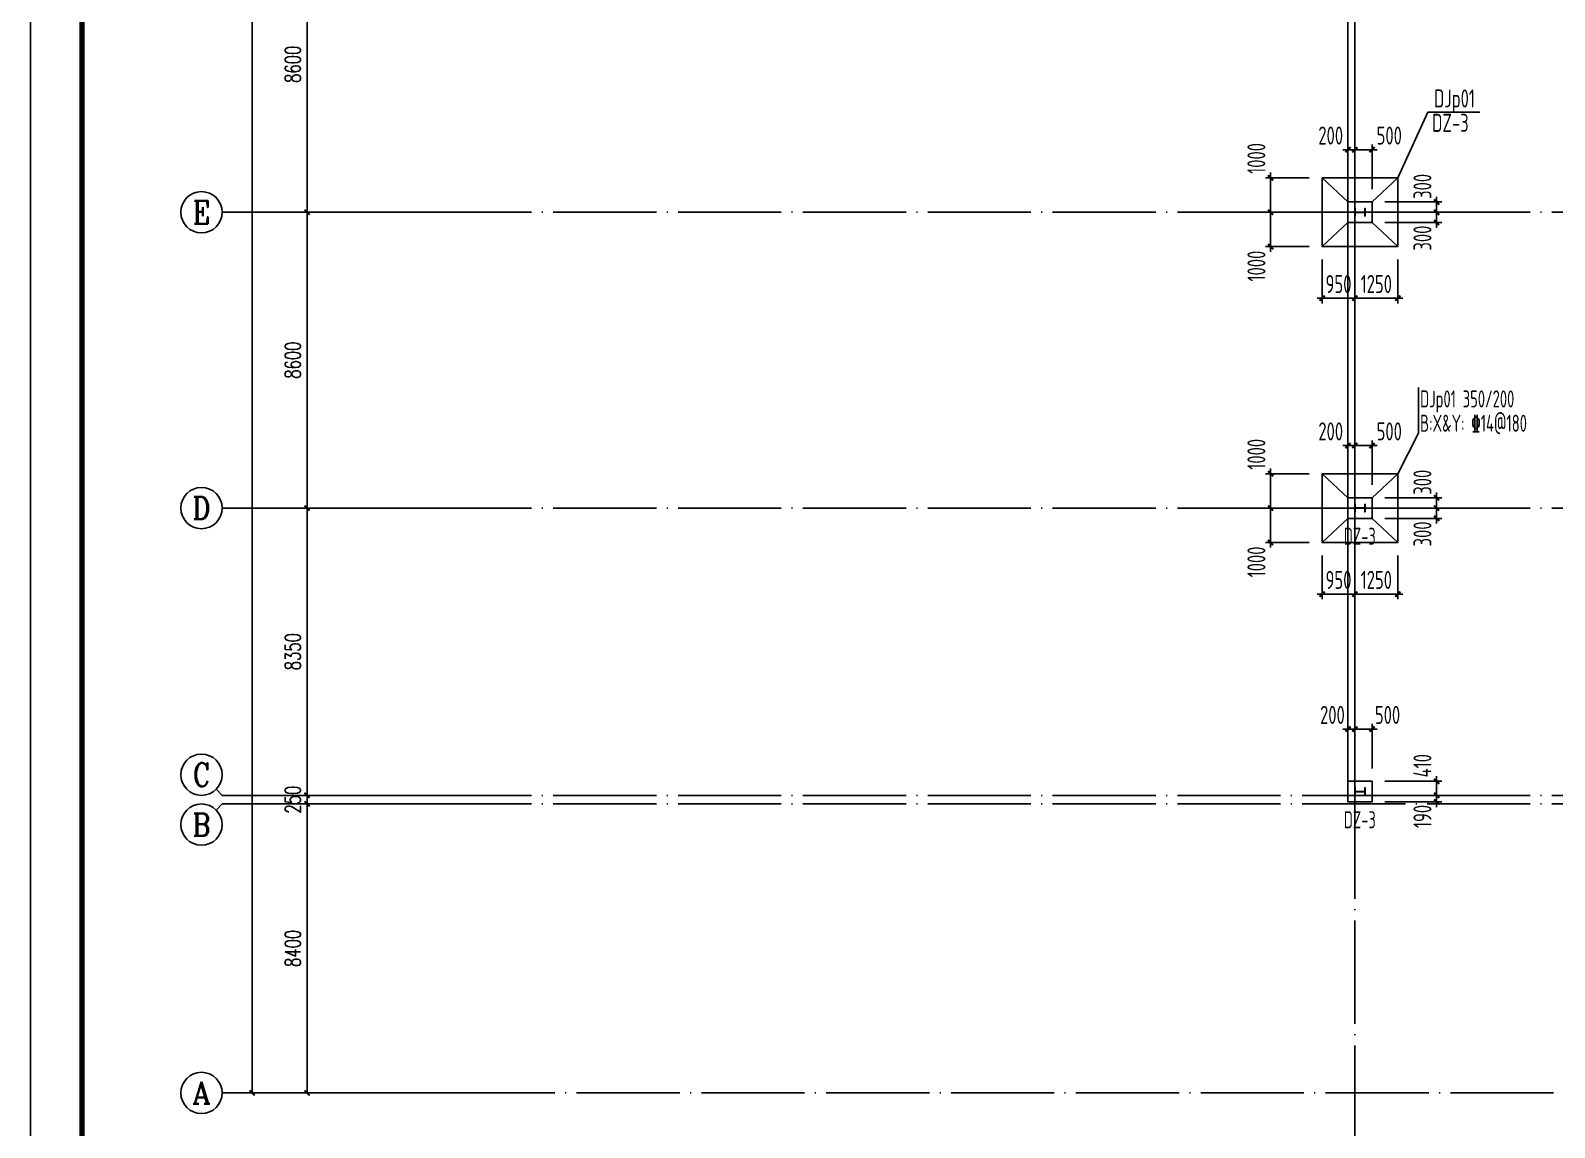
# Model space of a CAD drawing. Extents: x 899043 to 2598688, y -137197 to 211789.
# Drawn here: x 1104294 to 1148615, y 37946 to 69834 of the extents above; entities that cross this region are included whole.
import ezdxf
from ezdxf.enums import TextEntityAlignment as Align

# ---------------------------------------------------------------- set-up
doc = ezdxf.new("R2010")
doc.units = 0
doc.header["$LTSCALE"] = 1500
doc.header["$MEASUREMENT"] = 0
doc.linetypes.add('DOTE', pattern=[2.42, 2, -0.2, 0.02, -0.2])
for name, color, linetype in [('00-tk', 151, 'Continuous'), ('AXIS', 3, 'Continuous'), ('AXIS_TEXT', 7, 'Continuous'), ('BASE', 7, 'Continuous'), ('BASE_DIM', 3, 'Continuous'), ('BASE_NUM', 7, 'Continuous'), ('BASE_TEXT', 7, 'Continuous'), ('DIM', 3, 'Continuous'), ('M_Prof', 2, 'Continuous'), ('TEXT', 7, 'Continuous')]:
    doc.layers.add(name, color=color, linetype=linetype)
doc.layers.add('钢板标注', color=9, linetype='Continuous', lineweight=18)
doc.styles.add('_TCH_AXIS', font='COMPLEX', dxfattribs={"bigfont": 'GBCBIG'})
doc.styles.add('_TCH_DIM_T3', font='SIMPLEX', dxfattribs={"width": 0.705882, "bigfont": 'GBCBIG'})
doc.styles.add('COMPLEX', font='COMPLEX')
doc.styles.add('H360', font='Tssdeng.shx', dxfattribs={"width": 0.65, "height": 360, "bigfont": 'tssdchn.shx'})
doc.styles.add('TSSD_Dimension', font='Tssdeng.shx', dxfattribs={"width": 0.7, "bigfont": 'hztxt.shx'})
doc.styles.add('TSSD_Label', font='Tssdeng.shx', dxfattribs={"width": 0.7, "bigfont": 'hztxt.shx'})
doc.dimstyles.new('_TCH_ARCH&&150', dxfattribs={"dimtxt": 446.25, "dimasz": 150, "dimexe": 375, "dimexo": 450, "dimgap": 189.375, "dimtad": 1, "dimdec": 0, "dimzin": 0, "dimdsep": 46, "dimtxsty": '_TCH_DIM_T3', "dimblk": 'ARCHTICK', "dimcen": 0.09, "dimclrt": 7, "dimazin": 2, "dimtfac": 1, "dimtdec": 0, "dimtix": 1, "dimtmove": 2, "dimatfit": 3, "dimfxl": 0, "dimtolj": 1, "dimtzin": 0, "dimarcsym": 0})
doc.dimstyles.new('TSSD_150_150', dxfattribs={"dimtxt": 525, "dimasz": 150, "dimexe": 150, "dimexo": 375, "dimgap": 150, "dimtad": 1, "dimdec": 0, "dimzin": 0, "dimdsep": 46, "dimtxsty": 'TSSD_Dimension', "dimblk": 'ARCHTICK', "dimblk1": 'ARCHTICK', "dimblk2": 'ARCHTICK', "dimcen": 0, "dimdle": 150, "dimclrt": 7, "dimadec": 0, "dimazin": 0, "dimtfac": 1, "dimtdec": 0, "dimtix": 1, "dimtmove": 2, "dimatfit": 3, "dimfxl": 0, "dimtolj": 1, "dimtzin": 0, "dimarcsym": 0})

# ---------------------------------------------------------------- blocks, each defined once
blk = doc.blocks.new('_ArchTick')
at = {"color": 0, "linetype": 'ByBlock', "const_width": 0.4}
blk.add_lwpolyline([(-0.5, -0.5), (0.5, 0.5)], dxfattribs=at)
blk = doc.blocks.new('*D230')
at = {"layer": 'AXIS', "color": 0, "lineweight": -2}
for p, q in [((1137909, -154877), (1132984, -154877)), ((1133359, -163277), (1133359, -154877)), ((1137909, -163277), (1132984, -163277))]:
    blk.add_line(p, q, dxfattribs=at)
at = {"layer": 'Defpoints', "color": 0}
for p in [(1133359, -154877), (1138359, -154877), (1138359, -163277)]:
    blk.add_point(p, dxfattribs=at)
at = {"layer": 'AXIS', "color": 0, "lineweight": -2, "xscale": 150, "yscale": 150, "zscale": 150}
for p, rotation in [((1133359, -154877), 90), ((1133359, -163277), 270)]:
    blk.add_blockref('_ArchTick', p, dxfattribs=dict(at, rotation=rotation))
at = {"layer": 'AXIS', "color": 7, "insert": (1132946, -159077), "char_height": 446.2, "attachment_point": 5, "rotation": 90, "style": '_TCH_DIM_T3'}
blk.add_mtext('\\A1;8400', dxfattribs=at)
blk = doc.blocks.new('*D231')
at = {"layer": 'AXIS', "color": 0, "lineweight": -2}
for p, q in [((1137909, -154627), (1132984, -154627)), ((1133359, -154627), (1133359, -154477)), ((1133359, -154877), (1133359, -154627)), ((1137909, -154877), (1132984, -154877)), ((1133359, -154877), (1133359, -155027))]:
    blk.add_line(p, q, dxfattribs=at)
at = {"layer": 'Defpoints', "color": 0}
for p in [(1133359, -154627), (1138359, -154627), (1138359, -154877)]:
    blk.add_point(p, dxfattribs=at)
at = {"layer": 'AXIS', "color": 0, "lineweight": -2, "xscale": 150, "yscale": 150, "zscale": 150}
for p, rotation in [((1133359, -154627), 270), ((1133359, -154877), 90)]:
    blk.add_blockref('_ArchTick', p, dxfattribs=dict(at, rotation=rotation))
at = {"layer": 'AXIS', "color": 7, "insert": (1132946, -154752), "char_height": 446.2, "attachment_point": 5, "rotation": 90, "style": '_TCH_DIM_T3'}
blk.add_mtext('\\A1;250', dxfattribs=at)
blk = doc.blocks.new('*D232')
at = {"layer": 'AXIS', "color": 0, "lineweight": -2}
for p, q in [((1137909, -146277), (1132984, -146277)), ((1133359, -154627), (1133359, -146277)), ((1137909, -154627), (1132984, -154627))]:
    blk.add_line(p, q, dxfattribs=at)
at = {"layer": 'Defpoints', "color": 0}
for p in [(1133359, -146277), (1138359, -146277), (1138359, -154627)]:
    blk.add_point(p, dxfattribs=at)
at = {"layer": 'AXIS', "color": 0, "lineweight": -2, "xscale": 150, "yscale": 150, "zscale": 150}
for p, rotation in [((1133359, -146277), 90), ((1133359, -154627), 270)]:
    blk.add_blockref('_ArchTick', p, dxfattribs=dict(at, rotation=rotation))
at = {"layer": 'AXIS', "color": 7, "insert": (1132946, -150452), "char_height": 446.2, "attachment_point": 5, "rotation": 90, "style": '_TCH_DIM_T3'}
blk.add_mtext('\\A1;8350', dxfattribs=at)
blk = doc.blocks.new('*D233')
at = {"layer": 'AXIS', "color": 0, "lineweight": -2}
for p, q in [((1137909, -137677), (1132984, -137677)), ((1133359, -146277), (1133359, -137677)), ((1137909, -146277), (1132984, -146277))]:
    blk.add_line(p, q, dxfattribs=at)
at = {"layer": 'Defpoints', "color": 0}
for p in [(1133359, -137677), (1138359, -137677), (1138359, -146277)]:
    blk.add_point(p, dxfattribs=at)
at = {"layer": 'AXIS', "color": 0, "lineweight": -2, "xscale": 150, "yscale": 150, "zscale": 150}
for p, rotation in [((1133359, -137677), 90), ((1133359, -146277), 270)]:
    blk.add_blockref('_ArchTick', p, dxfattribs=dict(at, rotation=rotation))
at = {"layer": 'AXIS', "color": 7, "insert": (1132946, -141977), "char_height": 446.2, "attachment_point": 5, "rotation": 90, "style": '_TCH_DIM_T3'}
blk.add_mtext('\\A1;8600', dxfattribs=at)
blk = doc.blocks.new('*D234')
at = {"layer": 'AXIS', "color": 0, "lineweight": -2}
for p, q in [((1137909, -129077), (1132984, -129077)), ((1133359, -137677), (1133359, -129077)), ((1137909, -137677), (1132984, -137677))]:
    blk.add_line(p, q, dxfattribs=at)
at = {"layer": 'Defpoints', "color": 0}
for p in [(1133359, -129077), (1138359, -129077), (1138359, -137677)]:
    blk.add_point(p, dxfattribs=at)
at = {"layer": 'AXIS', "color": 0, "lineweight": -2, "xscale": 150, "yscale": 150, "zscale": 150}
for p, rotation in [((1133359, -129077), 90), ((1133359, -137677), 270)]:
    blk.add_blockref('_ArchTick', p, dxfattribs=dict(at, rotation=rotation))
at = {"layer": 'AXIS', "color": 7, "insert": (1132946, -133377), "char_height": 446.2, "attachment_point": 5, "rotation": 90, "style": '_TCH_DIM_T3'}
blk.add_mtext('\\A1;8600', dxfattribs=at)
blk = doc.blocks.new('*D207')
at = {"layer": 'AXIS', "color": 0, "lineweight": -2}
for p, q in [((1137909, -43877), (1131384, -43877)), ((1131759, -163277), (1131759, -43877)), ((1137909, -163277), (1131384, -163277))]:
    blk.add_line(p, q, dxfattribs=at)
at = {"layer": 'Defpoints', "color": 0}
for p in [(1131759, -43877), (1138359, -43877), (1138359, -163277)]:
    blk.add_point(p, dxfattribs=at)
at = {"layer": 'AXIS', "color": 0, "lineweight": -2, "xscale": 150, "yscale": 150, "zscale": 150}
for p, rotation in [((1131759, -43877), 90), ((1131759, -163277), 270)]:
    blk.add_blockref('_ArchTick', p, dxfattribs=dict(at, rotation=rotation))
at = {"layer": 'AXIS', "color": 7, "insert": (1131346, -103577), "char_height": 446.2, "attachment_point": 5, "rotation": 90, "style": '_TCH_DIM_T3'}
blk.add_mtext('\\A1;119400', dxfattribs=at)
blk = doc.blocks.new('_AXISO')
blk.add_circle((0, 0), 0.5)
at = {"layer": 'AXIS_TEXT', "style": 'COMPLEX', "width": 1.041667}
blk.add_attdef('A', text='', height=0.56, dxfattribs=at).set_placement((-0.25, -0.28), (0.25, -0.28), align=Align.FIT)
blk = doc.blocks.new('A$C0BB32EA6')
at = {"layer": 'M_Prof'}
for points in [[(22300, -93910), (22300, -93690), (22290, -93690), (22290, -93796), (22010, -93796), (22010, -93690), (22000, -93690), (22000, -93910), (22010, -93910), (22010, -93804), (22290, -93804), (22290, -93910)], [(22300, -102510), (22300, -102290), (22290, -102290), (22290, -102396), (22010, -102396), (22010, -102290), (22000, -102290), (22000, -102510), (22010, -102510), (22010, -102404), (22290, -102404), (22290, -102510)], [(22300, -110750), (22300, -110530), (22290, -110530), (22290, -110636), (22010, -110636), (22010, -110530), (22000, -110530), (22000, -110750), (22010, -110750), (22010, -110644), (22290, -110644), (22290, -110750)]]:
    blk.add_lwpolyline(points, close=True, dxfattribs=at)
blk = doc.blocks.new('A$C2EA612DB')
at = {"layer": 'M_Prof'}
blk.add_blockref('A$C0BB32EA6', (-54000, 110765), dxfattribs=at)
blk = doc.blocks.new('*D1647')
at = {"layer": 'BASE_DIM', "color": 0, "lineweight": -2}
for p, q in [((1141858, 63176), (1141858, 61901)), ((1142808, 63176), (1142808, 61901)), ((1141858, 62051), (1141708, 62051)), ((1141858, 62051), (1142808, 62051)), ((1142808, 62051), (1142958, 62051))]:
    blk.add_line(p, q, dxfattribs=at)
at = {"layer": 'Defpoints', "color": 0}
for p in [(1141858, 63551), (1142808, 63551), (1142808, 62051)]:
    blk.add_point(p, dxfattribs=at)
at = {"layer": 'BASE_DIM', "color": 0, "lineweight": -2, "xscale": 150, "yscale": 150, "zscale": 150}
blk.add_blockref('_ArchTick', (1141858, 62051), dxfattribs=at)
at = {"layer": 'BASE_DIM', "color": 0, "lineweight": -2, "xscale": 150, "yscale": 150, "zscale": 150, "rotation": 180}
blk.add_blockref('_ArchTick', (1142808, 62051), dxfattribs=at)
at = {"layer": 'BASE_DIM', "color": 7, "insert": (1142333, 62463), "char_height": 525, "attachment_point": 5, "style": 'TSSD_Dimension'}
blk.add_mtext('\\A1;950', dxfattribs=at)
blk = doc.blocks.new('*D1648')
at = {"layer": 'BASE_DIM', "color": 0, "lineweight": -2}
for p, q in [((1142808, 63176), (1142808, 61901)), ((1144058, 63176), (1144058, 61901)), ((1142808, 62051), (1142658, 62051)), ((1142808, 62051), (1144058, 62051)), ((1144058, 62051), (1144208, 62051))]:
    blk.add_line(p, q, dxfattribs=at)
at = {"layer": 'Defpoints', "color": 0}
for p in [(1142808, 63551), (1144058, 63551), (1144058, 62051)]:
    blk.add_point(p, dxfattribs=at)
at = {"layer": 'BASE_DIM', "color": 0, "lineweight": -2, "xscale": 150, "yscale": 150, "zscale": 150}
blk.add_blockref('_ArchTick', (1142808, 62051), dxfattribs=at)
at = {"layer": 'BASE_DIM', "color": 0, "lineweight": -2, "xscale": 150, "yscale": 150, "zscale": 150, "rotation": 180}
blk.add_blockref('_ArchTick', (1144058, 62051), dxfattribs=at)
at = {"layer": 'BASE_DIM', "color": 7, "insert": (1143433, 62463), "char_height": 525, "attachment_point": 5, "style": 'TSSD_Dimension'}
blk.add_mtext('\\A1;1250', dxfattribs=at)
blk = doc.blocks.new('*D1649')
at = {"layer": 'BASE_DIM', "color": 0, "lineweight": -2}
for p, q in [((1140358, 65701), (1140358, 64401)), ((1141483, 65551), (1140208, 65551)), ((1141483, 64551), (1140208, 64551))]:
    blk.add_line(p, q, dxfattribs=at)
at = {"layer": 'Defpoints', "color": 0}
for p in [(1141858, 65551), (1140358, 64551), (1141858, 64551)]:
    blk.add_point(p, dxfattribs=at)
at = {"layer": 'BASE_DIM', "color": 0, "lineweight": -2, "xscale": 150, "yscale": 150, "zscale": 150}
for p, rotation in [((1140358, 65551), 90), ((1140358, 64551), 270)]:
    blk.add_blockref('_ArchTick', p, dxfattribs=dict(at, rotation=rotation))
at = {"layer": 'BASE_DIM', "color": 7, "insert": (1139945, 66115), "char_height": 525, "attachment_point": 5, "rotation": 90, "style": 'TSSD_Dimension'}
blk.add_mtext('\\A1;1000', dxfattribs=at)
blk = doc.blocks.new('*D1650')
at = {"layer": 'BASE_DIM', "color": 0, "lineweight": -2}
for p, q in [((1141483, 64551), (1140208, 64551)), ((1140358, 64701), (1140358, 63401)), ((1141483, 63551), (1140208, 63551))]:
    blk.add_line(p, q, dxfattribs=at)
at = {"layer": 'Defpoints', "color": 0}
for p in [(1141858, 64551), (1140358, 63551), (1141858, 63551)]:
    blk.add_point(p, dxfattribs=at)
at = {"layer": 'BASE_DIM', "color": 0, "lineweight": -2, "xscale": 150, "yscale": 150, "zscale": 150}
for p, rotation in [((1140358, 64551), 90), ((1140358, 63551), 270)]:
    blk.add_blockref('_ArchTick', p, dxfattribs=dict(at, rotation=rotation))
at = {"layer": 'BASE_DIM', "color": 7, "insert": (1139945, 62986), "char_height": 525, "attachment_point": 5, "rotation": 90, "style": 'TSSD_Dimension'}
blk.add_mtext('\\A1;1000', dxfattribs=at)
blk = doc.blocks.new('*D1651')
at = {"layer": 'Defpoints', "color": 0}
for p in [(1142808, 66368), (1142608, 64851), (1142808, 64851)]:
    blk.add_point(p, dxfattribs=at)
at = {"layer": 'DIM', "color": 0, "lineweight": -2}
for p, q in [((1142608, 65226), (1142608, 66518)), ((1142808, 65226), (1142808, 66518)), ((1142608, 66368), (1142458, 66368)), ((1142608, 66368), (1142808, 66368)), ((1142808, 66368), (1142958, 66368))]:
    blk.add_line(p, q, dxfattribs=at)
at = {"layer": 'DIM', "color": 0, "lineweight": -2, "xscale": 150, "yscale": 150, "zscale": 150}
blk.add_blockref('_ArchTick', (1142608, 66368), dxfattribs=at)
at = {"layer": 'DIM', "color": 0, "lineweight": -2, "xscale": 150, "yscale": 150, "zscale": 150, "rotation": 180}
blk.add_blockref('_ArchTick', (1142808, 66368), dxfattribs=at)
at = {"layer": 'DIM', "color": 7, "insert": (1142106, 66780), "char_height": 525, "attachment_point": 5, "style": 'TSSD_Dimension'}
blk.add_mtext('\\A1;200', dxfattribs=at)
blk = doc.blocks.new('*D1652')
at = {"layer": 'Defpoints', "color": 0}
for p in [(1143308, 66368), (1142808, 64851), (1143308, 64851)]:
    blk.add_point(p, dxfattribs=at)
at = {"layer": 'DIM', "color": 0, "lineweight": -2}
for p, q in [((1142808, 65226), (1142808, 66518)), ((1143308, 65226), (1143308, 66518)), ((1142658, 66368), (1143458, 66368))]:
    blk.add_line(p, q, dxfattribs=at)
at = {"layer": 'DIM', "color": 0, "lineweight": -2, "xscale": 150, "yscale": 150, "zscale": 150, "rotation": 180}
blk.add_blockref('_ArchTick', (1142808, 66368), dxfattribs=at)
at = {"layer": 'DIM', "color": 0, "lineweight": -2, "xscale": 150, "yscale": 150, "zscale": 150}
blk.add_blockref('_ArchTick', (1143308, 66368), dxfattribs=at)
at = {"layer": 'DIM', "color": 7, "insert": (1143809, 66780), "char_height": 525, "attachment_point": 5, "style": 'TSSD_Dimension'}
blk.add_mtext('\\A1;500', dxfattribs=at)
blk = doc.blocks.new('*D1653')
at = {"layer": 'Defpoints', "color": 0}
for p in [(1143308, 64851), (1143308, 64551), (1145186, 64551)]:
    blk.add_point(p, dxfattribs=at)
at = {"layer": 'DIM', "color": 0, "lineweight": -2}
for p, q in [((1143683, 64851), (1145336, 64851)), ((1145186, 65001), (1145186, 64401)), ((1143683, 64551), (1145336, 64551))]:
    blk.add_line(p, q, dxfattribs=at)
at = {"layer": 'DIM', "color": 0, "lineweight": -2, "xscale": 150, "yscale": 150, "zscale": 150}
for p, rotation in [((1145186, 64851), 90), ((1145186, 64551), 270)]:
    blk.add_blockref('_ArchTick', p, dxfattribs=dict(at, rotation=rotation))
at = {"layer": 'DIM', "color": 7, "insert": (1144774, 65302), "char_height": 525, "attachment_point": 5, "rotation": 90, "style": 'TSSD_Dimension'}
blk.add_mtext('\\A1;300', dxfattribs=at)
blk = doc.blocks.new('*D1654')
at = {"layer": 'Defpoints', "color": 0}
for p in [(1143308, 64551), (1143308, 64251), (1145186, 64251)]:
    blk.add_point(p, dxfattribs=at)
at = {"layer": 'DIM', "color": 0, "lineweight": -2}
for p, q in [((1143683, 64551), (1145336, 64551)), ((1145186, 64701), (1145186, 64101)), ((1143683, 64251), (1145336, 64251))]:
    blk.add_line(p, q, dxfattribs=at)
at = {"layer": 'DIM', "color": 0, "lineweight": -2, "xscale": 150, "yscale": 150, "zscale": 150}
for p, rotation in [((1145186, 64551), 90), ((1145186, 64251), 270)]:
    blk.add_blockref('_ArchTick', p, dxfattribs=dict(at, rotation=rotation))
at = {"layer": 'DIM', "color": 7, "insert": (1144774, 63799), "char_height": 525, "attachment_point": 5, "rotation": 90, "style": 'TSSD_Dimension'}
blk.add_mtext('\\A1;300', dxfattribs=at)
blk = doc.blocks.new('A$C16496DF1')
at = {"layer": '00-tk'}
blk.add_line((176850, 1500), (3750, 1500), dxfattribs=at)
at = {"layer": '00-tk', "linetype": 'Continuous'}
blk.add_line((178350, 0), (0, 0), dxfattribs=at)
at = {"layer": '00-tk', "const_width": 150}
blk.add_lwpolyline([(3750, 124650), (176850, 124650), (176850, 1500), (3750, 1500)], close=True, dxfattribs=at)
blk = doc.blocks.new('*D1761')
at = {"layer": 'BASE_DIM', "color": 0, "lineweight": -2}
for p, q in [((1141858, 63176), (1141858, 61901)), ((1142808, 63176), (1142808, 61901)), ((1141858, 62051), (1141708, 62051)), ((1141858, 62051), (1142808, 62051)), ((1142808, 62051), (1142958, 62051))]:
    blk.add_line(p, q, dxfattribs=at)
at = {"layer": 'Defpoints', "color": 0}
for p in [(1141858, 63551), (1142808, 63551), (1142808, 62051)]:
    blk.add_point(p, dxfattribs=at)
at = {"layer": 'BASE_DIM', "color": 0, "lineweight": -2, "xscale": 150, "yscale": 150, "zscale": 150}
blk.add_blockref('_ArchTick', (1141858, 62051), dxfattribs=at)
at = {"layer": 'BASE_DIM', "color": 0, "lineweight": -2, "xscale": 150, "yscale": 150, "zscale": 150, "rotation": 180}
blk.add_blockref('_ArchTick', (1142808, 62051), dxfattribs=at)
at = {"layer": 'BASE_DIM', "color": 7, "insert": (1142333, 62463), "char_height": 525, "attachment_point": 5, "style": 'TSSD_Dimension'}
blk.add_mtext('\\A1;950', dxfattribs=at)
blk = doc.blocks.new('*D1762')
at = {"layer": 'BASE_DIM', "color": 0, "lineweight": -2}
for p, q in [((1142808, 63176), (1142808, 61901)), ((1144058, 63176), (1144058, 61901)), ((1142808, 62051), (1142658, 62051)), ((1142808, 62051), (1144058, 62051)), ((1144058, 62051), (1144208, 62051))]:
    blk.add_line(p, q, dxfattribs=at)
at = {"layer": 'Defpoints', "color": 0}
for p in [(1142808, 63551), (1144058, 63551), (1144058, 62051)]:
    blk.add_point(p, dxfattribs=at)
at = {"layer": 'BASE_DIM', "color": 0, "lineweight": -2, "xscale": 150, "yscale": 150, "zscale": 150}
blk.add_blockref('_ArchTick', (1142808, 62051), dxfattribs=at)
at = {"layer": 'BASE_DIM', "color": 0, "lineweight": -2, "xscale": 150, "yscale": 150, "zscale": 150, "rotation": 180}
blk.add_blockref('_ArchTick', (1144058, 62051), dxfattribs=at)
at = {"layer": 'BASE_DIM', "color": 7, "insert": (1143433, 62463), "char_height": 525, "attachment_point": 5, "style": 'TSSD_Dimension'}
blk.add_mtext('\\A1;1250', dxfattribs=at)
blk = doc.blocks.new('*D1763')
at = {"layer": 'BASE_DIM', "color": 0, "lineweight": -2}
for p, q in [((1140358, 65701), (1140358, 64401)), ((1141483, 65551), (1140208, 65551)), ((1141483, 64551), (1140208, 64551))]:
    blk.add_line(p, q, dxfattribs=at)
at = {"layer": 'Defpoints', "color": 0}
for p in [(1141858, 65551), (1140358, 64551), (1141858, 64551)]:
    blk.add_point(p, dxfattribs=at)
at = {"layer": 'BASE_DIM', "color": 0, "lineweight": -2, "xscale": 150, "yscale": 150, "zscale": 150}
for p, rotation in [((1140358, 65551), 90), ((1140358, 64551), 270)]:
    blk.add_blockref('_ArchTick', p, dxfattribs=dict(at, rotation=rotation))
at = {"layer": 'BASE_DIM', "color": 7, "insert": (1139945, 66115), "char_height": 525, "attachment_point": 5, "rotation": 90, "style": 'TSSD_Dimension'}
blk.add_mtext('\\A1;1000', dxfattribs=at)
blk = doc.blocks.new('*D1764')
at = {"layer": 'BASE_DIM', "color": 0, "lineweight": -2}
for p, q in [((1141483, 64551), (1140208, 64551)), ((1140358, 64701), (1140358, 63401)), ((1141483, 63551), (1140208, 63551))]:
    blk.add_line(p, q, dxfattribs=at)
at = {"layer": 'Defpoints', "color": 0}
for p in [(1141858, 64551), (1140358, 63551), (1141858, 63551)]:
    blk.add_point(p, dxfattribs=at)
at = {"layer": 'BASE_DIM', "color": 0, "lineweight": -2, "xscale": 150, "yscale": 150, "zscale": 150}
for p, rotation in [((1140358, 64551), 90), ((1140358, 63551), 270)]:
    blk.add_blockref('_ArchTick', p, dxfattribs=dict(at, rotation=rotation))
at = {"layer": 'BASE_DIM', "color": 7, "insert": (1139945, 62986), "char_height": 525, "attachment_point": 5, "rotation": 90, "style": 'TSSD_Dimension'}
blk.add_mtext('\\A1;1000', dxfattribs=at)
blk = doc.blocks.new('*D1765')
at = {"layer": 'Defpoints', "color": 0}
for p in [(1142808, 66368), (1142608, 64851), (1142808, 64851)]:
    blk.add_point(p, dxfattribs=at)
at = {"layer": 'DIM', "color": 0, "lineweight": -2}
for p, q in [((1142608, 65226), (1142608, 66518)), ((1142808, 65226), (1142808, 66518)), ((1142608, 66368), (1142458, 66368)), ((1142608, 66368), (1142808, 66368)), ((1142808, 66368), (1142958, 66368))]:
    blk.add_line(p, q, dxfattribs=at)
at = {"layer": 'DIM', "color": 0, "lineweight": -2, "xscale": 150, "yscale": 150, "zscale": 150}
blk.add_blockref('_ArchTick', (1142608, 66368), dxfattribs=at)
at = {"layer": 'DIM', "color": 0, "lineweight": -2, "xscale": 150, "yscale": 150, "zscale": 150, "rotation": 180}
blk.add_blockref('_ArchTick', (1142808, 66368), dxfattribs=at)
at = {"layer": 'DIM', "color": 7, "insert": (1142106, 66780), "char_height": 525, "attachment_point": 5, "style": 'TSSD_Dimension'}
blk.add_mtext('\\A1;200', dxfattribs=at)
blk = doc.blocks.new('*D1766')
at = {"layer": 'Defpoints', "color": 0}
for p in [(1143308, 66368), (1142808, 64851), (1143308, 64851)]:
    blk.add_point(p, dxfattribs=at)
at = {"layer": 'DIM', "color": 0, "lineweight": -2}
for p, q in [((1142808, 65226), (1142808, 66518)), ((1143308, 65226), (1143308, 66518)), ((1142658, 66368), (1143458, 66368))]:
    blk.add_line(p, q, dxfattribs=at)
at = {"layer": 'DIM', "color": 0, "lineweight": -2, "xscale": 150, "yscale": 150, "zscale": 150, "rotation": 180}
blk.add_blockref('_ArchTick', (1142808, 66368), dxfattribs=at)
at = {"layer": 'DIM', "color": 0, "lineweight": -2, "xscale": 150, "yscale": 150, "zscale": 150}
blk.add_blockref('_ArchTick', (1143308, 66368), dxfattribs=at)
at = {"layer": 'DIM', "color": 7, "insert": (1143809, 66780), "char_height": 525, "attachment_point": 5, "style": 'TSSD_Dimension'}
blk.add_mtext('\\A1;500', dxfattribs=at)
blk = doc.blocks.new('*D1767')
at = {"layer": 'Defpoints', "color": 0}
for p in [(1143308, 64851), (1143308, 64551), (1145186, 64551)]:
    blk.add_point(p, dxfattribs=at)
at = {"layer": 'DIM', "color": 0, "lineweight": -2}
for p, q in [((1143683, 64851), (1145336, 64851)), ((1145186, 65001), (1145186, 64401)), ((1143683, 64551), (1145336, 64551))]:
    blk.add_line(p, q, dxfattribs=at)
at = {"layer": 'DIM', "color": 0, "lineweight": -2, "xscale": 150, "yscale": 150, "zscale": 150}
for p, rotation in [((1145186, 64851), 90), ((1145186, 64551), 270)]:
    blk.add_blockref('_ArchTick', p, dxfattribs=dict(at, rotation=rotation))
at = {"layer": 'DIM', "color": 7, "insert": (1144774, 65302), "char_height": 525, "attachment_point": 5, "rotation": 90, "style": 'TSSD_Dimension'}
blk.add_mtext('\\A1;300', dxfattribs=at)
blk = doc.blocks.new('*D1768')
at = {"layer": 'Defpoints', "color": 0}
for p in [(1143308, 64551), (1143308, 64251), (1145186, 64251)]:
    blk.add_point(p, dxfattribs=at)
at = {"layer": 'DIM', "color": 0, "lineweight": -2}
for p, q in [((1143683, 64551), (1145336, 64551)), ((1145186, 64701), (1145186, 64101)), ((1143683, 64251), (1145336, 64251))]:
    blk.add_line(p, q, dxfattribs=at)
at = {"layer": 'DIM', "color": 0, "lineweight": -2, "xscale": 150, "yscale": 150, "zscale": 150}
for p, rotation in [((1145186, 64551), 90), ((1145186, 64251), 270)]:
    blk.add_blockref('_ArchTick', p, dxfattribs=dict(at, rotation=rotation))
at = {"layer": 'DIM', "color": 7, "insert": (1144774, 63799), "char_height": 525, "attachment_point": 5, "rotation": 90, "style": 'TSSD_Dimension'}
blk.add_mtext('\\A1;300', dxfattribs=at)
blk = doc.blocks.new('*D1777')
at = {"layer": 'BASE_DIM', "color": 0, "lineweight": -2}
for p, q in [((1141858, 54576), (1141858, 53301)), ((1142808, 54576), (1142808, 53301)), ((1141858, 53451), (1141708, 53451)), ((1141858, 53451), (1142808, 53451)), ((1142808, 53451), (1142958, 53451))]:
    blk.add_line(p, q, dxfattribs=at)
at = {"layer": 'Defpoints', "color": 0}
for p in [(1141858, 54951), (1142808, 54951), (1142808, 53451)]:
    blk.add_point(p, dxfattribs=at)
at = {"layer": 'BASE_DIM', "color": 0, "lineweight": -2, "xscale": 150, "yscale": 150, "zscale": 150}
blk.add_blockref('_ArchTick', (1141858, 53451), dxfattribs=at)
at = {"layer": 'BASE_DIM', "color": 0, "lineweight": -2, "xscale": 150, "yscale": 150, "zscale": 150, "rotation": 180}
blk.add_blockref('_ArchTick', (1142808, 53451), dxfattribs=at)
at = {"layer": 'BASE_DIM', "color": 7, "insert": (1142333, 53863), "char_height": 525, "attachment_point": 5, "style": 'TSSD_Dimension'}
blk.add_mtext('\\A1;950', dxfattribs=at)
blk = doc.blocks.new('*D1778')
at = {"layer": 'BASE_DIM', "color": 0, "lineweight": -2}
for p, q in [((1142808, 54576), (1142808, 53301)), ((1144058, 54576), (1144058, 53301)), ((1142808, 53451), (1142658, 53451)), ((1142808, 53451), (1144058, 53451)), ((1144058, 53451), (1144208, 53451))]:
    blk.add_line(p, q, dxfattribs=at)
at = {"layer": 'Defpoints', "color": 0}
for p in [(1142808, 54951), (1144058, 54951), (1144058, 53451)]:
    blk.add_point(p, dxfattribs=at)
at = {"layer": 'BASE_DIM', "color": 0, "lineweight": -2, "xscale": 150, "yscale": 150, "zscale": 150}
blk.add_blockref('_ArchTick', (1142808, 53451), dxfattribs=at)
at = {"layer": 'BASE_DIM', "color": 0, "lineweight": -2, "xscale": 150, "yscale": 150, "zscale": 150, "rotation": 180}
blk.add_blockref('_ArchTick', (1144058, 53451), dxfattribs=at)
at = {"layer": 'BASE_DIM', "color": 7, "insert": (1143433, 53863), "char_height": 525, "attachment_point": 5, "style": 'TSSD_Dimension'}
blk.add_mtext('\\A1;1250', dxfattribs=at)
blk = doc.blocks.new('*D1779')
at = {"layer": 'BASE_DIM', "color": 0, "lineweight": -2}
for p, q in [((1141483, 56951), (1140208, 56951)), ((1140358, 57101), (1140358, 55801)), ((1141483, 55951), (1140208, 55951))]:
    blk.add_line(p, q, dxfattribs=at)
at = {"layer": 'Defpoints', "color": 0}
for p in [(1141858, 56951), (1140358, 55951), (1141858, 55951)]:
    blk.add_point(p, dxfattribs=at)
at = {"layer": 'BASE_DIM', "color": 0, "lineweight": -2, "xscale": 150, "yscale": 150, "zscale": 150}
for p, rotation in [((1140358, 56951), 90), ((1140358, 55951), 270)]:
    blk.add_blockref('_ArchTick', p, dxfattribs=dict(at, rotation=rotation))
at = {"layer": 'BASE_DIM', "color": 7, "insert": (1139945, 57515), "char_height": 525, "attachment_point": 5, "rotation": 90, "style": 'TSSD_Dimension'}
blk.add_mtext('\\A1;1000', dxfattribs=at)
blk = doc.blocks.new('*D1780')
at = {"layer": 'BASE_DIM', "color": 0, "lineweight": -2}
for p, q in [((1141483, 55951), (1140208, 55951)), ((1140358, 56101), (1140358, 54801)), ((1141483, 54951), (1140208, 54951))]:
    blk.add_line(p, q, dxfattribs=at)
at = {"layer": 'Defpoints', "color": 0}
for p in [(1141858, 55951), (1140358, 54951), (1141858, 54951)]:
    blk.add_point(p, dxfattribs=at)
at = {"layer": 'BASE_DIM', "color": 0, "lineweight": -2, "xscale": 150, "yscale": 150, "zscale": 150}
for p, rotation in [((1140358, 55951), 90), ((1140358, 54951), 270)]:
    blk.add_blockref('_ArchTick', p, dxfattribs=dict(at, rotation=rotation))
at = {"layer": 'BASE_DIM', "color": 7, "insert": (1139945, 54386), "char_height": 525, "attachment_point": 5, "rotation": 90, "style": 'TSSD_Dimension'}
blk.add_mtext('\\A1;1000', dxfattribs=at)
blk = doc.blocks.new('*D1781')
at = {"layer": 'Defpoints', "color": 0}
for p in [(1142808, 57768), (1142608, 56251), (1142808, 56251)]:
    blk.add_point(p, dxfattribs=at)
at = {"layer": 'DIM', "color": 0, "lineweight": -2}
for p, q in [((1142608, 57768), (1142458, 57768)), ((1142608, 56626), (1142608, 57918)), ((1142608, 57768), (1142808, 57768)), ((1142808, 56626), (1142808, 57918)), ((1142808, 57768), (1142958, 57768))]:
    blk.add_line(p, q, dxfattribs=at)
at = {"layer": 'DIM', "color": 0, "lineweight": -2, "xscale": 150, "yscale": 150, "zscale": 150}
blk.add_blockref('_ArchTick', (1142608, 57768), dxfattribs=at)
at = {"layer": 'DIM', "color": 0, "lineweight": -2, "xscale": 150, "yscale": 150, "zscale": 150, "rotation": 180}
blk.add_blockref('_ArchTick', (1142808, 57768), dxfattribs=at)
at = {"layer": 'DIM', "color": 7, "insert": (1142106, 58180), "char_height": 525, "attachment_point": 5, "style": 'TSSD_Dimension'}
blk.add_mtext('\\A1;200', dxfattribs=at)
blk = doc.blocks.new('*D1782')
at = {"layer": 'Defpoints', "color": 0}
for p in [(1143308, 57768), (1142808, 56251), (1143308, 56251)]:
    blk.add_point(p, dxfattribs=at)
at = {"layer": 'DIM', "color": 0, "lineweight": -2}
for p, q in [((1142658, 57768), (1143458, 57768)), ((1142808, 56626), (1142808, 57918)), ((1143308, 56626), (1143308, 57918))]:
    blk.add_line(p, q, dxfattribs=at)
at = {"layer": 'DIM', "color": 0, "lineweight": -2, "xscale": 150, "yscale": 150, "zscale": 150, "rotation": 180}
blk.add_blockref('_ArchTick', (1142808, 57768), dxfattribs=at)
at = {"layer": 'DIM', "color": 0, "lineweight": -2, "xscale": 150, "yscale": 150, "zscale": 150}
blk.add_blockref('_ArchTick', (1143308, 57768), dxfattribs=at)
at = {"layer": 'DIM', "color": 7, "insert": (1143809, 58180), "char_height": 525, "attachment_point": 5, "style": 'TSSD_Dimension'}
blk.add_mtext('\\A1;500', dxfattribs=at)
blk = doc.blocks.new('*D1783')
at = {"layer": 'Defpoints', "color": 0}
for p in [(1143308, 56251), (1143308, 55951), (1145186, 55951)]:
    blk.add_point(p, dxfattribs=at)
at = {"layer": 'DIM', "color": 0, "lineweight": -2}
for p, q in [((1145186, 56401), (1145186, 55801)), ((1143683, 56251), (1145336, 56251)), ((1143683, 55951), (1145336, 55951))]:
    blk.add_line(p, q, dxfattribs=at)
at = {"layer": 'DIM', "color": 0, "lineweight": -2, "xscale": 150, "yscale": 150, "zscale": 150}
for p, rotation in [((1145186, 56251), 90), ((1145186, 55951), 270)]:
    blk.add_blockref('_ArchTick', p, dxfattribs=dict(at, rotation=rotation))
at = {"layer": 'DIM', "color": 7, "insert": (1144774, 56702), "char_height": 525, "attachment_point": 5, "rotation": 90, "style": 'TSSD_Dimension'}
blk.add_mtext('\\A1;300', dxfattribs=at)
blk = doc.blocks.new('*D1784')
at = {"layer": 'Defpoints', "color": 0}
for p in [(1143308, 55951), (1143308, 55651), (1145186, 55651)]:
    blk.add_point(p, dxfattribs=at)
at = {"layer": 'DIM', "color": 0, "lineweight": -2}
for p, q in [((1143683, 55951), (1145336, 55951)), ((1145186, 56101), (1145186, 55501)), ((1143683, 55651), (1145336, 55651))]:
    blk.add_line(p, q, dxfattribs=at)
at = {"layer": 'DIM', "color": 0, "lineweight": -2, "xscale": 150, "yscale": 150, "zscale": 150}
for p, rotation in [((1145186, 55951), 90), ((1145186, 55651), 270)]:
    blk.add_blockref('_ArchTick', p, dxfattribs=dict(at, rotation=rotation))
at = {"layer": 'DIM', "color": 7, "insert": (1144774, 55199), "char_height": 525, "attachment_point": 5, "rotation": 90, "style": 'TSSD_Dimension'}
blk.add_mtext('\\A1;300', dxfattribs=at)
blk = doc.blocks.new('*D1749')
at = {"layer": 'Defpoints', "color": 0}
for p in [(1142808, 49528), (1142608, 48011), (1142808, 48011)]:
    blk.add_point(p, dxfattribs=at)
at = {"layer": 'DIM', "color": 0, "lineweight": -2}
for p, q in [((1142608, 48386), (1142608, 49678)), ((1142808, 48386), (1142808, 49678)), ((1142608, 49528), (1142458, 49528)), ((1142608, 49528), (1142808, 49528)), ((1142808, 49528), (1142958, 49528))]:
    blk.add_line(p, q, dxfattribs=at)
at = {"layer": 'DIM', "color": 0, "lineweight": -2, "xscale": 150, "yscale": 150, "zscale": 150}
blk.add_blockref('_ArchTick', (1142608, 49528), dxfattribs=at)
at = {"layer": 'DIM', "color": 0, "lineweight": -2, "xscale": 150, "yscale": 150, "zscale": 150, "rotation": 180}
blk.add_blockref('_ArchTick', (1142808, 49528), dxfattribs=at)
at = {"layer": 'DIM', "color": 7, "insert": (1142156, 49940), "char_height": 525, "attachment_point": 5, "style": 'TSSD_Dimension'}
blk.add_mtext('\\A1;200', dxfattribs=at)
blk = doc.blocks.new('*D1750')
at = {"layer": 'Defpoints', "color": 0}
for p in [(1143308, 49528), (1142808, 48011), (1143308, 48011)]:
    blk.add_point(p, dxfattribs=at)
at = {"layer": 'DIM', "color": 0, "lineweight": -2}
for p, q in [((1142808, 48386), (1142808, 49678)), ((1143308, 48386), (1143308, 49678)), ((1142658, 49528), (1143458, 49528))]:
    blk.add_line(p, q, dxfattribs=at)
at = {"layer": 'DIM', "color": 0, "lineweight": -2, "xscale": 150, "yscale": 150, "zscale": 150, "rotation": 180}
blk.add_blockref('_ArchTick', (1142808, 49528), dxfattribs=at)
at = {"layer": 'DIM', "color": 0, "lineweight": -2, "xscale": 150, "yscale": 150, "zscale": 150}
blk.add_blockref('_ArchTick', (1143308, 49528), dxfattribs=at)
at = {"layer": 'DIM', "color": 7, "insert": (1143759, 49940), "char_height": 525, "attachment_point": 5, "style": 'TSSD_Dimension'}
blk.add_mtext('\\A1;500', dxfattribs=at)
blk = doc.blocks.new('*D1751')
at = {"layer": 'Defpoints', "color": 0}
for p in [(1143308, 48011), (1143308, 47601), (1145186, 47601)]:
    blk.add_point(p, dxfattribs=at)
at = {"layer": 'DIM', "color": 0, "lineweight": -2}
for p, q in [((1143683, 48011), (1145336, 48011)), ((1145186, 48161), (1145186, 47451)), ((1143683, 47601), (1145336, 47601))]:
    blk.add_line(p, q, dxfattribs=at)
at = {"layer": 'DIM', "color": 0, "lineweight": -2, "xscale": 150, "yscale": 150, "zscale": 150}
for p, rotation in [((1145186, 48011), 90), ((1145186, 47601), 270)]:
    blk.add_blockref('_ArchTick', p, dxfattribs=dict(at, rotation=rotation))
at = {"layer": 'DIM', "color": 7, "insert": (1144774, 48462), "char_height": 525, "attachment_point": 5, "rotation": 90, "style": 'TSSD_Dimension'}
blk.add_mtext('\\A1;410', dxfattribs=at)
blk = doc.blocks.new('*D1752')
at = {"layer": 'Defpoints', "color": 0}
for p in [(1143308, 47601), (1143308, 47411), (1145186, 47411)]:
    blk.add_point(p, dxfattribs=at)
at = {"layer": 'DIM', "color": 0, "lineweight": -2}
for p, q in [((1143683, 47601), (1145336, 47601)), ((1145186, 47601), (1145186, 47751)), ((1145186, 47601), (1145186, 47411)), ((1143683, 47411), (1145336, 47411)), ((1145186, 47411), (1145186, 47261))]:
    blk.add_line(p, q, dxfattribs=at)
at = {"layer": 'DIM', "color": 0, "lineweight": -2, "xscale": 150, "yscale": 150, "zscale": 150}
for p, rotation in [((1145186, 47601), 270), ((1145186, 47411), 90)]:
    blk.add_blockref('_ArchTick', p, dxfattribs=dict(at, rotation=rotation))
at = {"layer": 'DIM', "color": 7, "insert": (1144774, 46987), "char_height": 525, "attachment_point": 5, "rotation": 90, "style": 'TSSD_Dimension'}
blk.add_mtext('\\A1;190', dxfattribs=at)
blk = doc.blocks.new('A$C5AF141BB')
at = {"layer": 'AXIS', "color": 253, "linetype": 'DOTE'}
for p, q in [((0, -5247.5), (0, 123526.9)), ((-26941.1, 25600), (36323.2, 25600)), ((-26941.1, 17000), (36323.2, 17000)), ((-26941.1, 8650), (36323.2, 8650)), ((-26941.1, 8400), (36323.2, 8400)), ((-26262.1, 0), (36364.3, 0))]:
    blk.add_line(p, q, dxfattribs=at)
at = {"layer": 'AXIS'}
for p, q in [((-26941.1, 25600), (-32941.1, 25600)), ((-26941.1, 17000), (-32941.1, 17000)), ((-33116.8, 8825.7), (-32941.1, 8650)), ((-26941.1, 8650), (-32941.1, 8650)), ((-33116.8, 8224.3), (-32941.1, 8400)), ((-26941.1, 8400), (-32941.1, 8400)), ((-26941.1, 0), (-32941.1, 0))]:
    blk.add_line(p, q, dxfattribs=at)
ref = blk.add_blockref('_AXISO', (-33541.1, 25600), dxfattribs=dict(at, xscale=1200, yscale=1200, zscale=1200))
ref.add_attrib('A', 'E', dxfattribs={"layer": 'AXIS_TEXT', "height": 668.2, "style": '_TCH_AXIS'}).set_placement((-33795.7, 25265.9), (-33286.6, 25265.9), align=Align.FIT)
ref = blk.add_blockref('_AXISO', (-33541.1, 17000), dxfattribs=dict(at, xscale=1200, yscale=1200, zscale=1200))
ref.add_attrib('A', 'D', dxfattribs={"layer": 'AXIS_TEXT', "height": 652.9, "style": '_TCH_AXIS'}).set_placement((-33805.4, 16673.6), (-33276.9, 16673.6), align=Align.FIT)
ref = blk.add_blockref('_AXISO', (-33541.1, 9250), dxfattribs=dict(at, xscale=1200, yscale=1200, zscale=1200))
ref.add_attrib('A', 'C', dxfattribs={"layer": 'AXIS_TEXT', "height": 683.5, "style": '_TCH_AXIS'}).set_placement((-33785.2, 8908.2), (-33297, 8908.2), align=Align.FIT)
ref = blk.add_blockref('_AXISO', (-33541.1, 7800), dxfattribs=dict(at, xscale=1200, yscale=1200, zscale=1200))
ref.add_attrib('A', 'B', dxfattribs={"layer": 'AXIS_TEXT', "height": 652.9, "style": '_TCH_AXIS'}).set_placement((-33805.4, 7473.6), (-33276.9, 7473.6), align=Align.FIT)
ref = blk.add_blockref('_AXISO', (-33541.1, 0), dxfattribs=dict(at, xscale=1200, yscale=1200, zscale=1200))
ref.add_attrib('A', 'A', dxfattribs={"layer": 'AXIS_TEXT', "height": 637.8, "style": '_TCH_AXIS'}).set_placement((-33814.4, -318.9), (-33267.8, -318.9), align=Align.FIT)
for p1, p2, distance, picture, middle in [((-25470.5, 0), (-25470.5, 119400), 6600, '*D207', (-32483, 59700)), ((-25470.5, 25600), (-25470.5, 34200), 5000, '*D234', (-30883, 29900)), ((-25470.5, 17000), (-25470.5, 25600), 5000, '*D233', (-30883, 21300)), ((-25470.5, 8650), (-25470.5, 17000), 5000, '*D232', (-30883, 12825)), ((-25470.5, 8400), (-25470.5, 8650), 5000, '*D231', (-30883, 8525)), ((-25470.5, 0), (-25470.5, 8400), 5000, '*D230', (-30883, 4200))]:
    dim = blk.add_aligned_dim(p1=p1, p2=p2, distance=distance, dimstyle='_TCH_ARCH&&150', dxfattribs=at)
    dim.commit()
    dim.dimension.update_dxf_attribs({"geometry": picture, "text_midpoint": middle, "insert": (-1163829.4, 163277.5)})

msp = doc.modelspace()

# ---------------------------------------------------------------- linework, layer by layer
at = {"linetype": 'ByBlock'}
for p, q in [((1144657.7, 58126.1), (1144657.7, 59452.7)), ((1144057.8, 56950.6), (1144657.7, 58126.1))]:
    msp.add_line(p, q, dxfattribs=at)
at = {"layer": 'AXIS', "color": 4}
for points in [[(1142807.8, 47600.6), (1142807.8, 124750.6), (1129757.8, 124750.6)], [(1142607.8, 47600.6), (1142607.8, 124550.6)]]:
    msp.add_lwpolyline(points, dxfattribs=at)
at = {"layer": 'BASE'}
for p, q in [((1142607.8, 64850.6), (1141857.8, 65550.6)), ((1142607.8, 64850.6), (1141857.8, 65550.6)), ((1143307.8, 64850.6), (1144057.8, 65550.6)), ((1143307.8, 64850.6), (1144057.8, 65550.6)), ((1141857.8, 63550.6), (1142607.8, 64250.6)), ((1141857.8, 63550.6), (1142607.8, 64250.6)), ((1143307.8, 64250.6), (1144057.8, 63550.6)), ((1143307.8, 64250.6), (1144057.8, 63550.6)), ((1142607.8, 56250.6), (1141857.8, 56950.6)), ((1143307.8, 56250.6), (1144057.8, 56950.6)), ((1141857.8, 54950.6), (1142607.8, 55650.6)), ((1143307.8, 55650.6), (1144057.8, 54950.6))]:
    msp.add_line(p, q, dxfattribs=at)
for points in [[(1144057.8, 63550.6), (1144057.8, 65550.6), (1141857.8, 65550.6), (1141857.8, 63550.6)], [(1144057.8, 63550.6), (1144057.8, 65550.6), (1141857.8, 65550.6), (1141857.8, 63550.6)], [(1143307.8, 64850.6), (1143307.8, 64250.6), (1142607.8, 64250.6), (1142607.8, 64850.6)], [(1143307.8, 64850.6), (1143307.8, 64250.6), (1142607.8, 64250.6), (1142607.8, 64850.6)], [(1144057.8, 54950.6), (1144057.8, 56950.6), (1141857.8, 56950.6), (1141857.8, 54950.6)], [(1143307.8, 56250.6), (1143307.8, 55650.6), (1142607.8, 55650.6), (1142607.8, 56250.6)], [(1143307.8, 48010.6), (1143307.8, 47410.6), (1142607.8, 47410.6), (1142607.8, 48010.6)]]:
    msp.add_lwpolyline(points, close=True, dxfattribs=at)
at = {"layer": 'BASE_TEXT'}
for p, q in [((1144057.8, 65550.6), (1144931.7, 67462.7)), ((1144057.8, 65550.6), (1144931.7, 67462.7)), ((1144931.7, 67462.7), (1146437.9, 67462.7)), ((1144931.7, 67462.7), (1146437.9, 67462.7))]:
    msp.add_line(p, q, dxfattribs=at)
at = {"layer": 'DIM', "color": 0, "ltscale": 100}
msp.add_line((1144657.7, 58126.1), (1144657.7, 59452.7), dxfattribs=at)

# ---------------------------------------------------------------- block references
at = {"layer": 'AXIS'}
for name, p in [('A$C5AF141BB', (1142807.8, 38950.6)), ('A$C2EA612DB', (1174807.8, 47585.6))]:
    msp.add_blockref(name, p, dxfattribs=at)
at = {"layer": '钢板标注', "color": 2, "linetype": 'ByBlock', "rotation": 270}
msp.add_blockref('A$C16496DF1', (1104293.5, 182335.4), dxfattribs=at)

# ---------------------------------------------------------------- texts
at = {"layer": 'BASE_NUM', "style": 'TSSD_Label', "width": 0.7}
for s, p in [('DJp01', (1145109.2, 67595.3)), ('DJp01', (1145109.2, 67595.3)), ('DZ-3', (1145053.4, 66886.9)), ('DZ-3', (1145053.4, 66886.9))]:
    msp.add_text(s, height=525, dxfattribs=at).set_placement(p)
at = {"layer": 'TEXT', "style": 'H360', "width": 0.65}
for s, p in [('DJp01 350/200', (1144707.4, 58876.2)), ('B:X&Y: %%13214@180', (1144707.4, 58170)), ('DZ-3', (1142486, 54884)), ('DZ-3', (1142486, 46644))]:
    msp.add_text(s, height=495, dxfattribs=at).set_placement(p)

# ---------------------------------------------------------------- dimensions: what is measured, and where the dimension line sits
at = {"layer": 'BASE_DIM'}
for base, p1, p2, picture, middle in [((1140357.8, 64550.6), (1141857.8, 65550.6), (1141857.8, 64550.6), '*D1649', (1139945.3, 66115.3)), ((1140357.8, 64550.6), (1141857.8, 65550.6), (1141857.8, 64550.6), '*D1763', (1139945.3, 66115.3)), ((1140357.8, 63550.6), (1141857.8, 64550.6), (1141857.8, 63550.6), '*D1650', (1139945.3, 62985.9)), ((1140357.8, 63550.6), (1141857.8, 64550.6), (1141857.8, 63550.6), '*D1764', (1139945.3, 62985.9)), ((1140357.8, 55950.6), (1141857.8, 56950.6), (1141857.8, 55950.6), '*D1779', (1139945.3, 57515.3)), ((1140357.8, 54950.6), (1141857.8, 55950.6), (1141857.8, 54950.6), '*D1780', (1139945.3, 54385.9))]:
    dim = msp.add_linear_dim(base=base, p1=p1, p2=p2, angle=270, dimstyle='TSSD_150_150', dxfattribs=at)
    dim.commit()
    dim.dimension.update_dxf_attribs({"geometry": picture, "text_midpoint": middle, "dimtype": 161})
for p1, p2, picture, middle in [((1141857.8, 63550.6), (1142807.8, 63550.6), '*D1647', (1142332.8, 62463.1)), ((1141857.8, 63550.6), (1142807.8, 63550.6), '*D1761', (1142332.8, 62463.1)), ((1142807.8, 63550.6), (1144057.8, 63550.6), '*D1648', (1143432.8, 62463.1)), ((1142807.8, 63550.6), (1144057.8, 63550.6), '*D1762', (1143432.8, 62463.1)), ((1141857.8, 54950.6), (1142807.8, 54950.6), '*D1777', (1142332.8, 53863.1)), ((1142807.8, 54950.6), (1144057.8, 54950.6), '*D1778', (1143432.8, 53863.1))]:
    dim = msp.add_aligned_dim(p1=p1, p2=p2, distance=-1500, dimstyle='TSSD_150_150', dxfattribs=at)
    dim.commit()
    dim.dimension.update_dxf_attribs({"geometry": picture, "text_midpoint": middle})
at = {"layer": 'DIM'}
for base, p1, p2, picture, middle in [((1142807.8, 66367.8), (1142607.8, 64850.6), (1142807.8, 64850.6), '*D1651', (1142106.2, 66780.3)), ((1142807.8, 66367.8), (1142607.8, 64850.6), (1142807.8, 64850.6), '*D1765', (1142106.2, 66780.3)), ((1143307.8, 66367.8), (1142807.8, 64850.6), (1143307.8, 64850.6), '*D1652', (1143809.4, 66780.3)), ((1143307.8, 66367.8), (1142807.8, 64850.6), (1143307.8, 64850.6), '*D1766', (1143809.4, 66780.3)), ((1142807.8, 57767.8), (1142607.8, 56250.6), (1142807.8, 56250.6), '*D1781', (1142106.2, 58180.3)), ((1143307.8, 57767.8), (1142807.8, 56250.6), (1143307.8, 56250.6), '*D1782', (1143809.4, 58180.3)), ((1142807.8, 49527.8), (1142607.8, 48010.6), (1142807.8, 48010.6), '*D1749', (1142156.2, 49940.3)), ((1143307.8, 49527.8), (1142807.8, 48010.6), (1143307.8, 48010.6), '*D1750', (1143759.4, 49940.3))]:
    dim = msp.add_linear_dim(base=base, p1=p1, p2=p2, dimstyle='TSSD_150_150', dxfattribs=at)
    dim.commit()
    dim.dimension.update_dxf_attribs({"geometry": picture, "text_midpoint": middle, "dimtype": 160})
for base, p1, p2, picture, middle in [((1145186.1, 64550.6), (1143307.8, 64850.6), (1143307.8, 64550.6), '*D1653', (1144773.6, 65302.2)), ((1145186.1, 64550.6), (1143307.8, 64850.6), (1143307.8, 64550.6), '*D1767', (1144773.6, 65302.2)), ((1145186.1, 64250.6), (1143307.8, 64550.6), (1143307.8, 64250.6), '*D1654', (1144773.6, 63799)), ((1145186.1, 64250.6), (1143307.8, 64550.6), (1143307.8, 64250.6), '*D1768', (1144773.6, 63799)), ((1145186.1, 55950.6), (1143307.8, 56250.6), (1143307.8, 55950.6), '*D1783', (1144773.6, 56702.2)), ((1145186.1, 55650.6), (1143307.8, 55950.6), (1143307.8, 55650.6), '*D1784', (1144773.6, 55199)), ((1145186.1, 47600.6), (1143307.8, 48010.6), (1143307.8, 47600.6), '*D1751', (1144773.6, 48462.2)), ((1145186.1, 47410.6), (1143307.8, 47600.6), (1143307.8, 47410.6), '*D1752', (1144773.6, 46987.2))]:
    dim = msp.add_linear_dim(base=base, p1=p1, p2=p2, angle=270, dimstyle='TSSD_150_150', dxfattribs=at)
    dim.commit()
    dim.dimension.update_dxf_attribs({"geometry": picture, "text_midpoint": middle, "dimtype": 160})

doc.saveas('drawing.dxf')
